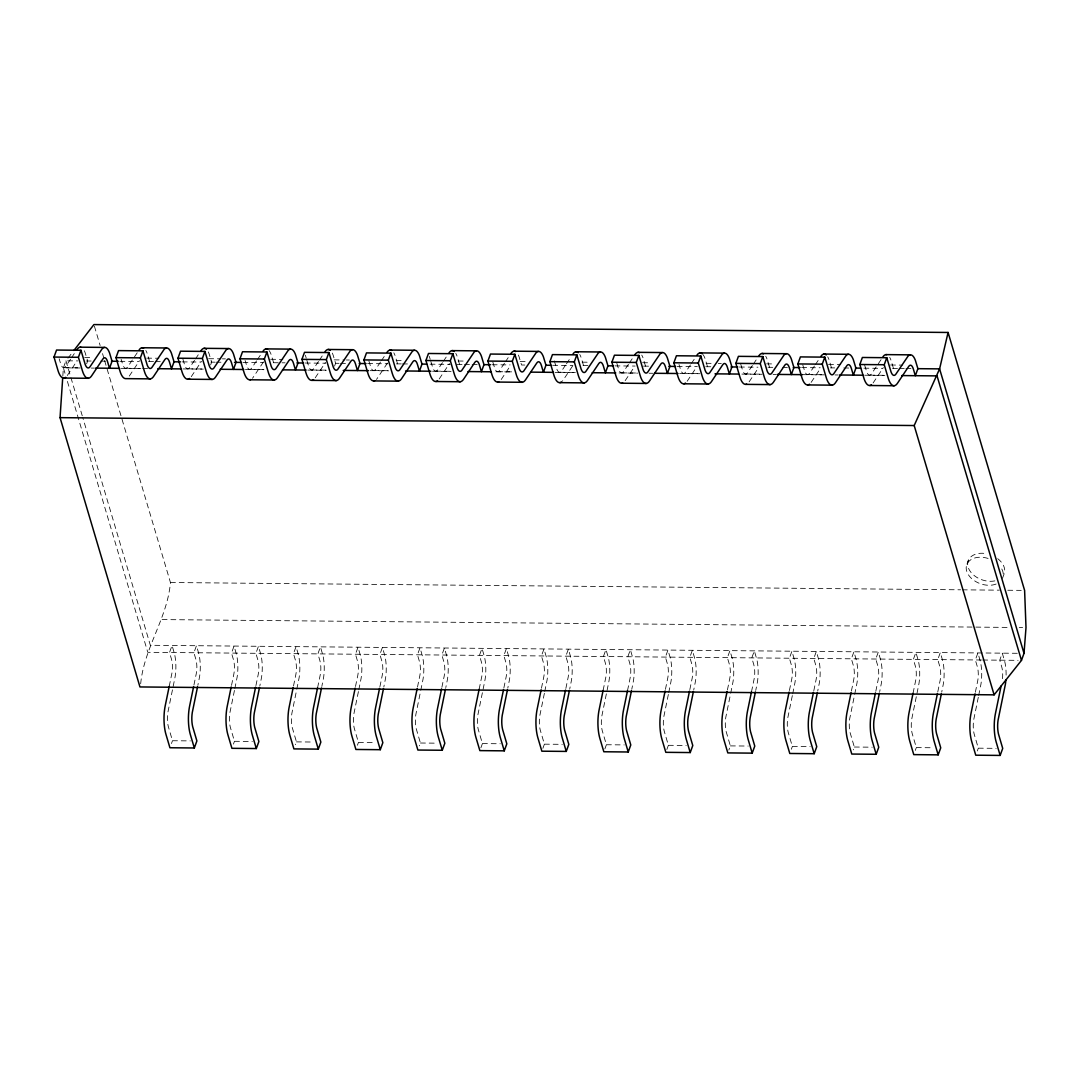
<?xml version="1.0" encoding="UTF-8"?>
<svg xmlns="http://www.w3.org/2000/svg" width="1080" height="1080" viewBox="0 0 1080 1080"><rect width="100%" height="100%" fill="white"/><g stroke="black" fill="none" stroke-linecap="round" stroke-linejoin="round"><path stroke-width="0.75" stroke-dasharray="5 3.75" d="M62.816 376.124L63.383 367.821L65.934 360.801L77.733 360.909M169.209 686.394L171.855 673.542A12.056 3.969 -89.5 0 0 171.477 659.138L169.506 652.509L172.058 645.476L174.528 653.954A22.41 7.385 -89.5 0 1 175.122 676.742L172.787 688.257M172.463 689.864L167.886 712.314A13.77 4.536 -89.5 0 0 168.251 726.314L172.476 740.732L171.464 743.539M193.941 685.017L196.25 673.772A12.056 3.969 -89.5 0 0 195.885 659.367L193.914 652.725L196.466 645.705L198.936 654.183A22.41 7.385 -89.5 0 1 199.53 676.971L197.856 685.274M231.525 685.368L233.834 674.109A12.056 3.969 -89.5 0 0 233.469 659.718L231.498 653.076L234.05 646.056L236.52 654.534A22.41 7.385 -89.5 0 1 237.101 677.308L234.779 688.838M234.454 690.444L229.865 712.881A13.77 4.536 -89.5 0 0 230.229 726.88L234.468 741.299L233.442 744.107M255.933 685.584L258.242 674.339A12.056 3.969 -89.5 0 0 257.863 659.948L255.893 653.306L258.457 646.286L260.915 654.75A22.41 7.385 -89.5 0 1 261.509 677.538L259.848 685.841M293.517 685.935L295.826 674.69A12.056 3.969 -89.5 0 0 295.447 660.285L293.476 653.657L296.041 646.623L298.499 655.101A22.41 7.385 -89.5 0 1 299.093 677.889L291.857 713.462A13.77 4.536 -89.5 0 0 292.221 727.448L296.46 741.879L295.434 744.687M317.588 687.771L320.234 674.906A12.056 3.969 -89.5 0 0 319.856 660.514L317.885 653.873L320.436 646.852L322.906 655.331A22.41 7.385 -89.5 0 1 323.5 678.105L321.827 686.421M355.495 686.502L357.818 675.257A12.056 3.969 -89.5 0 0 357.44 660.865L355.469 654.224L358.02 647.204L360.49 655.682A22.41 7.385 -89.5 0 1 361.085 678.456L358.749 689.985M358.425 691.591L353.849 714.029A13.77 4.536 -89.5 0 0 354.2 728.028L358.439 742.446L357.426 745.254M379.904 686.732L382.212 675.486A12.056 3.969 -89.5 0 0 381.848 661.082L379.877 654.453L382.428 647.42L384.899 655.898A22.41 7.385 -89.5 0 1 385.479 678.686L383.819 686.988M417.488 687.082L419.796 675.837A12.056 3.969 -89.5 0 0 419.418 661.433L417.461 654.79L420.012 647.77L422.469 656.249A22.41 7.385 -89.5 0 1 423.063 679.037L415.827 714.609A13.77 4.536 -89.5 0 0 416.192 728.595L420.431 743.013L419.405 745.835M441.882 687.312L444.204 676.053A12.056 3.969 -89.5 0 0 443.826 661.662L441.855 655.02L444.42 648L446.877 656.478A22.41 7.385 -89.5 0 1 447.471 679.253L445.811 687.569M479.142 689.256L481.788 676.404A12.056 3.969 -89.5 0 0 481.41 662.013L479.439 655.371L482.004 648.351L484.461 656.816A22.41 7.385 -89.5 0 1 485.055 679.604L482.733 691.119M482.396 692.726L477.819 715.176A13.77 4.536 -89.5 0 0 478.183 729.176L482.423 743.593L480.884 747.805M503.874 687.879L506.196 676.634A12.056 3.969 -89.5 0 0 505.818 662.229L503.847 655.601L506.399 648.567L508.869 657.045A22.41 7.385 -89.5 0 1 509.463 679.833L507.789 688.136M541.458 688.23L543.767 676.971A12.056 3.969 -89.5 0 0 543.402 662.58L541.431 655.938L543.983 648.918L546.453 657.396A22.41 7.385 -89.5 0 1 547.047 680.171L544.712 691.7M544.388 693.306L539.798 715.743A13.77 4.536 -89.5 0 0 540.162 729.742L544.401 744.161L542.875 748.373M565.866 688.446L568.175 677.201A12.056 3.969 -89.5 0 0 567.797 662.81L565.839 656.168L568.39 649.148L570.848 657.625A22.41 7.385 -89.5 0 1 571.442 680.4L569.781 688.702M603.113 690.404L605.759 677.552A12.056 3.969 -89.5 0 0 605.381 663.147L603.41 656.519L605.975 649.485L608.432 657.963A22.41 7.385 -89.5 0 1 609.026 680.751L606.704 692.266M606.366 693.873L601.789 716.324A13.77 4.536 -89.5 0 0 602.154 730.323L606.393 744.741L604.854 748.953M627.52 690.633L630.167 677.781A12.056 3.969 -89.5 0 0 629.788 663.377L627.818 656.735L630.383 649.715L632.84 658.193A22.41 7.385 -89.5 0 1 633.433 680.981L631.773 689.283M665.429 689.378L667.75 678.119A12.056 3.969 -89.5 0 0 667.373 663.727L665.402 657.086L667.953 650.066L670.424 658.543A22.41 7.385 -89.5 0 1 671.018 681.318L668.682 692.847M668.358 694.453L663.782 716.89A13.77 4.536 -89.5 0 0 664.146 730.89L668.371 745.308L666.846 749.52M689.837 689.594L692.145 678.348A12.056 3.969 -89.5 0 0 691.78 663.957L689.81 657.315L692.361 650.295L694.832 658.76A22.41 7.385 -89.5 0 1 695.412 681.548L693.752 689.85M727.421 689.945L729.729 678.699A12.056 3.969 -89.5 0 0 729.365 664.295L727.394 657.666L729.945 650.633L732.416 659.111A22.41 7.385 -89.5 0 1 732.996 681.899L725.76 717.471A13.77 4.536 -89.5 0 0 726.125 731.457L730.364 745.889L728.825 750.101M751.491 691.78L754.137 678.915A12.056 3.969 -89.5 0 0 753.759 664.524L751.788 657.882L754.353 650.862L756.81 659.34A22.41 7.385 -89.5 0 1 757.404 682.115L755.743 690.431M789.399 690.512L791.721 679.266A12.056 3.969 -89.5 0 0 791.343 664.875L789.372 658.233L791.937 651.213L794.394 659.691A22.41 7.385 -89.5 0 1 794.988 682.466L792.666 693.995M792.328 695.601L787.752 718.038A13.77 4.536 -89.5 0 0 788.116 732.038L792.356 746.456L791.33 749.264M813.807 690.741L816.129 679.495A12.056 3.969 -89.5 0 0 815.751 665.091L813.78 658.463L816.332 651.429L818.802 659.907A22.41 7.385 -89.5 0 1 819.396 682.695L817.722 690.998M851.391 691.092L853.7 679.846A12.056 3.969 -89.5 0 0 853.335 665.442L851.364 658.8L853.916 651.78L856.386 660.258A22.41 7.385 -89.5 0 1 856.98 683.046L849.731 718.605A13.77 4.536 -89.5 0 0 850.095 732.605L854.334 747.023L853.308 749.844M875.799 691.322L878.108 680.062A12.056 3.969 -89.5 0 0 877.743 665.672L875.772 659.03L878.324 652.01L880.794 660.488A22.41 7.385 -89.5 0 1 881.375 683.262L879.714 691.578M913.046 693.265L915.692 680.413A12.056 3.969 -89.5 0 0 915.314 666.023L913.356 659.381L915.908 652.361L918.365 660.825A22.41 7.385 -89.5 0 1 918.959 683.613L916.637 695.129M916.299 696.735L911.723 719.186A13.77 4.536 -89.5 0 0 912.087 733.185L916.326 747.603L915.3 750.411M937.778 691.889L940.1 680.643A12.056 3.969 -89.5 0 0 939.722 666.239L937.751 659.61L940.316 652.577L942.773 661.055A22.41 7.385 -89.5 0 1 943.366 683.843L941.706 692.145M975.362 692.24L977.684 680.981A12.056 3.969 -89.5 0 0 977.306 666.59L975.335 659.948L977.9 652.928L980.357 661.406A22.41 7.385 -89.5 0 1 980.951 684.18L978.629 695.709M978.291 697.316L973.715 719.753A13.77 4.536 -89.5 0 0 974.079 733.752L978.304 748.17L977.292 750.978M140.67 683.802C144.059 647.838 167.306 618.516 170.451 582.512L104.45 360.045M86.63 363.812L87.656 361.004L85.131 352.674A22.41 7.385 -89.5 0 0 83.862 349.933M210.6 364.959L211.626 362.151L209.101 353.822A22.41 7.385 -89.5 0 0 207.833 351.081M334.571 366.107L335.597 363.285L333.086 354.969A22.41 7.385 -89.5 0 0 331.803 352.229M967.005 564.098L968.45 560.129M1002.456 578.421L1003.901 574.452A19.13 13.216 20 0 0 997.326 558.387M70.578 359.181L65.38 366.863A13.77 4.536 -89.5 0 1 60.845 364.338L59.144 358.763M71.51 357.791L75.236 352.202M67.27 375.53L76.599 361.584M137.214 352.782L127.359 367.43A13.77 4.536 -89.5 0 1 122.823 364.905L121.136 359.33M129.263 376.11L139.509 360.761M194.549 360.329L189.351 368.01A13.77 4.536 -89.5 0 1 184.815 365.486L181.818 355.55M195.48 358.938L199.206 353.349M191.255 376.677L201.501 361.327M256.527 360.896L251.343 368.577A13.77 4.536 -89.5 0 1 246.807 366.053L245.106 360.477M257.459 359.505L261.198 353.93M263.493 361.908L253.233 377.257A24.125 7.952 -89.5 0 1 252.45 378.284M318.519 361.476L313.322 369.144A13.77 4.536 -89.5 0 1 308.786 366.62L306.653 359.6M319.451 360.086L323.176 354.496M315.225 377.825L325.472 362.475M380.511 362.043L375.314 369.725A13.77 4.536 -89.5 0 1 370.777 367.2L368.213 358.709M381.443 360.652L385.169 355.077M387.464 363.056L377.217 378.392A24.125 7.952 -89.5 0 1 376.421 379.431M442.49 362.624L437.306 370.292A13.77 4.536 -89.5 0 1 432.756 367.767L430.637 360.733M443.421 361.22L447.147 355.644M439.195 378.972L449.442 363.623M504.482 363.19L499.284 370.872A13.77 4.536 -89.5 0 1 494.748 368.348L492.183 359.856M505.413 361.8L509.139 356.211M501.188 379.539L510.502 365.594M565.542 365.162L561.276 371.439A13.77 4.536 -89.5 0 1 556.74 368.914L554.175 360.437M566.474 363.771L571.131 356.792M572.495 366.161L563.166 380.12A24.125 7.952 -89.5 0 1 562.383 381.146M628.452 364.338L623.255 372.019A13.77 4.536 -89.5 0 1 618.719 369.495L615.735 359.559M629.384 362.948L633.11 357.358M625.158 380.687L634.473 366.741M690.444 364.905L685.246 372.587A13.77 4.536 -89.5 0 1 680.711 370.062L679.01 364.487M691.375 363.514L695.101 357.939M687.15 381.267L696.465 367.308M752.423 365.486L747.239 373.154A13.77 4.536 -89.5 0 1 742.689 370.629L740.57 363.609M753.354 364.095L757.093 358.506M749.129 381.834L758.443 367.875M814.414 366.053L809.217 373.734A13.77 4.536 -89.5 0 1 804.681 371.21L802.116 362.718M815.346 364.662L819.072 359.087M811.121 382.401L820.436 368.456M881.064 359.654L871.209 374.301A13.77 4.536 -89.5 0 1 866.673 371.776L864.54 364.743M873.099 382.982L883.359 367.632M67.932 358.209L72.927 351.743M84.686 357.575L92.313 357.642M146.664 358.142L158.868 358.25M208.656 358.709L220.86 358.83M222.386 358.844L225.437 358.87M270.648 359.289L282.852 359.397M334.152 359.87L344.831 359.978M346.356 359.991L349.407 360.018M396.144 360.45L402.246 360.504M458.136 361.017L464.225 361.071M520.115 361.598L526.217 361.651M582.106 362.164L588.208 362.219M642.56 362.718L650.187 362.799M706.077 363.312L712.179 363.366M718.281 363.42L721.332 363.447M766.543 363.865L774.171 363.933M828.522 364.446L840.726 364.554M890.514 365.013L902.718 365.121M86.157 360.99L91.219 361.031M100.669 361.125L105.543 361.166M119.88 361.3L138.416 361.476M148.527 361.557L154.521 361.625M155.277 361.625L161.028 361.679M182.25 361.881L200.786 362.043M210.897 362.138L214.88 362.178M215.96 362.192L223.02 362.245M242.933 362.435L263.156 362.624M273.267 362.718L285.066 362.826M305.303 363.015L325.526 363.204M335.597 363.285L339.012 363.326M340.484 363.339L347.436 363.406M367.673 363.582L387.896 363.771M396.32 363.852L401.382 363.906M402.462 363.906L409.806 363.974M430.043 364.163L450.265 364.351M457.002 364.419L463.752 364.473M464.454 364.487L470.489 364.541M472.176 364.554L477.239 364.595M492.143 364.743L510.125 364.905M524.812 365.04L521.559 365.013L519.035 356.683A22.41 7.385 -89.5 0 0 517.765 353.943M552.69 365.296L572.886 365.486M582.971 365.58L588.019 365.62M614.938 365.877L635.121 366.053M643.532 366.133L648.783 366.188M677.174 366.444L697.37 366.633M705.78 366.714L710.829 366.755M739.422 367.025L757.93 367.2M768.015 367.281L772.767 367.335M782.528 367.416L787.401 367.47M801.657 367.592L820.166 367.767M830.264 367.862L834.746 367.902M843.723 367.983L849.393 368.037M863.905 368.172L882.414 368.348M892.499 368.442L898.358 368.496M899.235 368.496L904.865 368.55M905.958 368.564L911.372 368.618M63.95 367.713L80.217 367.862M125.928 368.28L140.576 368.415M187.92 368.861L204.188 369.009M249.912 369.428L264.546 369.562M311.891 370.008L326.538 370.143M373.882 370.575L388.517 370.71M435.861 371.156L450.509 371.291M497.853 371.723L512.5 371.858L494.492 371.804M559.845 372.289L574.479 372.425M621.824 372.87L636.471 373.005M683.816 373.437L700.083 373.586M745.808 374.018L762.075 374.166M807.786 374.585L824.053 374.733M869.778 375.165L886.046 375.314M80.231 367.983L63.383 367.821L65.772 375.908M91.192 368.077L94.244 368.105M120.69 368.348L140.913 368.537M142.601 368.55L147.663 368.604M183.06 368.928L203.283 369.117M245.43 369.508L263.966 369.684M307.8 370.089L326.336 370.251M370.17 370.656L388.706 370.832M432.54 371.237L451.076 371.412M555.188 372.37L575.37 372.56M619.11 372.964L637.619 373.127M649.08 373.235L652.752 373.275M679.671 373.518L699.854 373.707M741.906 374.099L762.102 374.274M773.051 374.382L776.101 374.409M802.467 374.652L824.337 374.855M835.043 374.949L838.093 374.976M864.716 375.233L884.898 375.408M170.451 582.512L960.592 589.802M962.267 589.829L999.338 590.166M1007.762 590.247L1021.235 590.369M162.095 619.582L1009.125 627.413M1019.25 627.507L1022.625 627.534M1017.279 653.292L150.35 645.287L82.715 417.38M981.437 660.002L147.785 652.307L66.258 377.527M982.692 660.015L1018.089 660.352M172.476 740.732L190.377 740.894M234.468 741.299L252.369 741.461M296.46 741.879L312.728 742.028M358.439 742.446L374.706 742.595M420.431 743.013L436.698 743.175M482.423 743.593L500.31 743.755M544.401 744.161L562.302 744.336M606.393 744.741L624.281 744.903M668.371 745.308L686.273 745.47M730.364 745.889L748.264 746.051M792.356 746.456L810.243 746.617M854.334 747.023L872.235 747.198M916.326 747.603L932.593 747.752M978.304 748.17L996.206 748.346M893.484 368.442L890.96 360.126A22.41 7.385 -89.5 0 0 889.691 357.372M831.492 367.875L828.981 359.546A22.41 7.385 -89.5 0 0 827.699 356.805M769.514 367.295L766.989 358.979A22.41 7.385 -89.5 0 0 765.72 356.238M707.522 366.728L704.997 358.412A22.41 7.385 -89.5 0 0 703.026 354.618M645.53 366.161L643.019 357.831A22.41 7.385 -89.5 0 0 641.736 355.09M583.551 365.58L581.027 357.264A22.41 7.385 -89.5 0 0 579.758 354.51M459.567 364.433L457.056 356.117A22.41 7.385 -89.5 0 0 455.774 353.376M429.34 356.387L430.205 359.289M397.589 363.865L395.064 355.55A22.41 7.385 -89.5 0 0 393.795 352.796M305.37 355.239L306.234 358.142M273.618 362.718L271.094 354.402A22.41 7.385 -89.5 0 0 269.109 350.608M149.634 361.57L147.123 353.255A22.41 7.385 -89.5 0 0 145.841 350.501M94.406 326.187L100.143 345.533M102.533 353.592L103.964 358.425M65.934 360.801L82.242 415.76M994.869 580.878A19.13 13.216 20 0 1 968.112 567.121A19.13 13.216 20 0 1 986.823 553.77M996.138 584.037A19.13 13.216 20 0 1 966.505 570.483A19.13 13.216 20 0 1 990.158 559.183M1001.795 568.985A19.13 13.216 20 0 1 1003.253 575.046M1006.115 675.095A22.41 7.385 -89.5 0 0 1004.764 661.635L1002.294 653.157L999.742 660.177L1001.714 666.819A12.056 3.969 -89.5 0 1 1002.294 680.062"/><path stroke-width="1.5" d="M73.926 350.447L93.919 324.581L948.078 332.465L1024.61 590.395L1026 627.561L1024.015 653.36L1021.464 660.38L994.113 694.845L139.955 686.948L60.048 417.65L62.708 377.784M169.209 686.394L165.24 705.686A24.125 7.952 -89.5 0 0 165.983 734.481L169.925 747.752L194.333 747.981L196.884 740.948L192.645 726.529A13.77 4.536 -89.5 0 1 192.281 712.543L197.532 686.88M193.617 686.624L189.648 705.915A24.125 7.952 -89.5 0 0 190.391 734.697L194.333 747.981M231.188 686.975L227.232 706.253A24.125 7.952 -89.5 0 0 227.975 735.048L231.917 748.318L256.311 748.548L258.876 741.528L254.637 727.11A13.77 4.536 -89.5 0 1 254.273 713.111L259.51 687.447M255.596 687.191L251.626 706.482A24.125 7.952 -89.5 0 0 252.382 735.278L256.311 748.548M293.18 687.542L289.211 706.833A24.125 7.952 -89.5 0 0 289.966 735.629L293.895 748.899L318.303 749.129L320.855 742.095L316.629 727.677A13.77 4.536 -89.5 0 1 316.265 713.678L321.503 688.028M317.588 687.771L313.619 707.049A24.125 7.952 -89.5 0 0 314.361 735.845L318.303 749.129M355.171 688.122L351.202 707.4A24.125 7.952 -89.5 0 0 351.945 736.196L355.887 749.466L380.295 749.696L382.846 742.676L378.608 728.258A13.77 4.536 -89.5 0 1 378.243 714.258L383.495 688.595M379.566 688.338L375.611 707.63A24.125 7.952 -89.5 0 0 376.353 736.425L380.295 749.696M417.15 688.689L413.181 707.981A24.125 7.952 -89.5 0 0 413.937 736.763L417.879 750.047L442.274 750.263L444.839 743.242L440.6 728.825A13.77 4.536 -89.5 0 1 440.235 714.825L445.473 689.175M441.558 688.918L437.589 708.197A24.125 7.952 -89.5 0 0 438.332 736.992L442.274 750.263M479.142 689.256L475.173 708.548A24.125 7.952 -89.5 0 0 475.916 737.343L479.858 750.614L504.265 750.843L506.817 743.823L502.578 729.391A13.77 4.536 -89.5 0 1 502.227 715.405L507.465 689.742M503.55 689.486L499.581 708.777A24.125 7.952 -89.5 0 0 500.324 737.559L504.265 750.843M541.12 689.837L537.165 709.115A24.125 7.952 -89.5 0 0 537.908 737.91L541.85 751.194L566.258 751.41L568.809 744.39L564.57 729.972A13.77 4.536 -89.5 0 1 564.206 715.973L569.444 690.323M565.529 690.066L561.56 709.344A24.125 7.952 -89.5 0 0 562.316 738.139L566.258 751.41M603.113 690.404L599.144 709.695A24.125 7.952 -89.5 0 0 599.899 738.49L603.828 751.761L628.236 751.99L630.788 744.957L626.562 730.539A13.77 4.536 -89.5 0 1 626.198 716.553L631.436 690.889M627.52 690.633L623.552 709.925A24.125 7.952 -89.5 0 0 624.294 738.707L628.236 751.99M665.105 690.984L661.136 710.262A24.125 7.952 -89.5 0 0 661.878 739.058L665.82 752.328L690.228 752.558L692.779 745.538L688.54 731.12A13.77 4.536 -89.5 0 1 688.176 717.12L693.428 691.457M689.499 691.2L685.543 710.491A24.125 7.952 -89.5 0 0 686.286 739.287L690.228 752.558M727.083 691.551L723.114 710.842A24.125 7.952 -89.5 0 0 723.87 739.625L727.812 752.909L752.207 753.138L754.772 746.105L750.533 731.687A13.77 4.536 -89.5 0 1 750.168 717.687L755.406 692.037M751.491 691.78L747.522 711.059A24.125 7.952 -89.5 0 0 748.278 739.854L752.207 753.138M789.075 692.118L785.106 711.41A24.125 7.952 -89.5 0 0 785.849 740.205L789.791 753.476L814.199 753.705L816.75 746.685L812.525 732.254A13.77 4.536 -89.5 0 1 812.16 718.268L817.398 692.604M813.483 692.348L809.514 711.639A24.125 7.952 -89.5 0 0 810.257 740.435L814.199 753.705M851.067 692.699L847.098 711.976A24.125 7.952 -89.5 0 0 847.841 740.772L851.783 754.056L876.191 754.272L878.742 747.252L874.503 732.834A13.77 4.536 -89.5 0 1 874.139 718.835L879.377 693.185M875.462 692.928L871.492 712.206A24.125 7.952 -89.5 0 0 872.249 741.002L876.191 754.272M913.046 693.265L909.077 712.557A24.125 7.952 -89.5 0 0 909.833 741.352L913.761 754.623L938.169 754.852L940.734 747.833L936.495 733.401A13.77 4.536 -89.5 0 1 936.13 719.415L941.369 693.752M937.453 693.495L933.485 712.787A24.125 7.952 -89.5 0 0 934.227 741.568L938.169 754.852M975.038 693.846L971.068 713.124A24.125 7.952 -89.5 0 0 971.811 741.92L975.753 755.203L1000.161 755.42L1002.713 748.4L998.474 733.982A13.77 4.536 -89.5 0 1 998.109 719.982L1005.359 684.41A22.41 7.385 -89.5 0 0 1005.899 679.86M1001.092 686.03L995.477 713.354A24.125 7.952 -89.5 0 0 996.219 742.149L1000.161 755.42M948.078 332.465L939.6 368.874L914.193 425.534L994.113 694.845M65.664 377.339A24.125 7.952 -89.5 0 1 57.942 370.346L54 357.062L56.552 350.042L80.96 350.271L85.239 364.554A13.77 4.536 -89.5 0 0 89.789 367.079L102.155 348.8A22.41 7.385 -89.5 0 1 109.539 352.904L112.05 361.233L109.499 368.253L107.528 361.611A12.056 3.969 -89.5 0 0 102.856 359.019L91.678 375.759A24.125 7.952 -89.5 0 1 82.35 370.562L78.408 357.291L80.96 350.271M150.363 378.864L125.969 378.635A24.125 7.952 -89.5 0 1 119.921 370.913L115.992 357.642L118.544 350.608L142.952 350.838L147.231 365.135A13.77 4.536 -89.5 0 0 151.767 367.659L164.133 349.367A22.41 7.385 -89.5 0 1 171.518 353.484L174.042 361.8L171.491 368.82L169.519 362.192A12.056 3.969 -89.5 0 0 164.849 359.586L153.671 376.326A24.125 7.952 -89.5 0 1 144.328 371.142L140.387 357.858L142.952 350.838M189.635 378.473A24.125 7.952 -89.5 0 1 181.913 371.493L177.971 358.209L180.535 351.189L204.93 351.419L209.223 365.702A13.77 4.536 -89.5 0 0 213.759 368.226L226.125 349.947A22.41 7.385 -89.5 0 1 233.51 354.051L236.034 362.367L233.469 369.401L231.498 362.758A12.056 3.969 -89.5 0 0 226.841 360.167L215.649 376.906A24.125 7.952 -89.5 0 1 206.321 371.709L202.379 358.439L204.93 351.419M250.79 379.553A24.125 7.952 -89.5 0 1 243.905 372.06L239.963 358.789L242.514 351.756L266.922 351.986L271.202 366.282A13.77 4.536 -89.5 0 0 275.738 368.807L288.103 350.514A22.41 7.385 -89.5 0 1 295.502 354.618L298.013 362.948L295.461 369.968L293.49 363.326A12.056 3.969 -89.5 0 0 288.819 360.733L277.641 377.474A24.125 7.952 -89.5 0 1 268.299 372.289L264.371 359.006L266.922 351.986M313.619 379.62A24.125 7.952 -89.5 0 1 305.883 372.627L301.941 359.357L304.506 352.337L328.914 352.553L333.194 366.849A13.77 4.536 -89.5 0 0 337.73 369.374L350.096 351.081A22.41 7.385 -89.5 0 1 357.48 355.199L360.005 363.514L357.453 370.535L355.482 363.906A12.056 3.969 -89.5 0 0 350.811 361.3L339.633 378.054A24.125 7.952 -89.5 0 1 330.291 372.857L326.349 359.586L328.914 352.553M374.76 380.7A24.125 7.952 -89.5 0 1 367.875 373.207L363.933 359.924L366.485 352.904L390.893 353.133L395.172 367.43A13.77 4.536 -89.5 0 0 399.721 369.954L412.088 351.662A22.41 7.385 -89.5 0 1 419.472 355.765L421.996 364.095L419.432 371.115L417.461 364.473A12.056 3.969 -89.5 0 0 412.789 361.881L401.612 378.621A24.125 7.952 -89.5 0 1 392.283 373.424L388.341 360.153L390.893 353.133M437.589 380.768A24.125 7.952 -89.5 0 1 429.867 373.775L425.925 360.504L428.476 353.484L452.885 353.7L457.164 367.996A13.77 4.536 -89.5 0 0 461.7 370.521L474.066 352.229A22.41 7.385 -89.5 0 1 481.464 356.346L483.975 364.662L481.424 371.682L479.452 365.054A12.056 3.969 -89.5 0 0 474.782 362.448L463.604 379.202A24.125 7.952 -89.5 0 1 454.262 374.004L450.32 360.733L452.885 353.7M498.731 381.848A24.125 7.952 -89.5 0 1 491.846 374.355L487.904 361.071L490.469 354.051L514.863 354.281L519.156 368.564A13.77 4.536 -89.5 0 0 523.692 371.088L536.058 352.809A22.41 7.385 -89.5 0 1 543.442 356.913L545.967 365.229L543.402 372.263L541.445 365.62A12.056 3.969 -89.5 0 0 536.774 363.029L525.582 379.769A24.125 7.952 -89.5 0 1 516.254 374.571L512.312 361.3L514.863 354.281M561.56 381.915A24.125 7.952 -89.5 0 1 553.838 374.922L549.895 361.651L552.447 354.618L576.855 354.848L581.135 369.144A13.77 4.536 -89.5 0 0 585.684 371.669L598.05 353.376A22.41 7.385 -89.5 0 1 605.435 357.48L607.946 365.81L605.394 372.83L603.423 366.188A12.056 3.969 -89.5 0 0 598.752 363.596L587.574 380.336A24.125 7.952 -89.5 0 1 578.232 375.151L574.304 361.868L576.855 354.848M622.715 382.995A24.125 7.952 -89.5 0 1 615.816 375.489L611.888 362.219L614.439 355.199L638.847 355.414L643.127 369.711A13.77 4.536 -89.5 0 0 647.663 372.236L660.029 353.957A22.41 7.385 -89.5 0 1 667.413 358.061L669.938 366.377L667.386 373.41L665.415 366.768A12.056 3.969 -89.5 0 0 660.744 364.176L649.566 380.916A24.125 7.952 -89.5 0 1 640.224 375.719L636.282 362.448L638.847 355.414M685.53 383.062A24.125 7.952 -89.5 0 1 677.808 376.07L673.866 362.786L676.431 355.765L700.826 355.995L705.118 370.292A13.77 4.536 -89.5 0 0 709.654 372.816L722.021 354.524A22.41 7.385 -89.5 0 1 729.405 358.627L731.929 366.957L729.365 373.977L727.394 367.335A12.056 3.969 -89.5 0 0 722.736 364.743L711.545 381.483A24.125 7.952 -89.5 0 1 702.216 376.299L698.274 363.015L700.826 355.995M746.685 384.129A24.125 7.952 -89.5 0 1 739.8 376.637L735.858 363.366L738.41 356.346L762.817 356.562L767.097 370.858A13.77 4.536 -89.5 0 0 771.633 373.383L783.999 355.09A22.41 7.385 -89.5 0 1 791.397 359.208L793.908 367.524L791.357 374.544L789.386 367.916A12.056 3.969 -89.5 0 0 784.715 365.31L773.537 382.064A24.125 7.952 -89.5 0 1 764.195 376.866L760.266 363.596L762.817 356.562M809.514 384.21A24.125 7.952 -89.5 0 1 801.779 377.217L797.837 363.933L800.402 356.913L824.81 357.143L829.089 371.439A13.77 4.536 -89.5 0 0 833.625 373.95L845.991 355.671A22.41 7.385 -89.5 0 1 853.376 359.775L855.9 368.105L853.349 375.125L851.378 368.483A12.056 3.969 -89.5 0 0 846.707 365.89L835.529 382.631A24.125 7.952 -89.5 0 1 826.187 377.433L822.245 364.163L824.81 357.143M871.492 384.777A24.125 7.952 -89.5 0 1 863.771 377.784L859.828 364.514L862.38 357.48L886.788 357.71L891.067 372.006A13.77 4.536 -89.5 0 0 895.617 374.531L907.983 356.238A22.41 7.385 -89.5 0 1 915.367 360.356L917.892 368.671L915.327 375.692L913.356 369.063A12.056 3.969 -89.5 0 0 908.685 366.457L897.507 383.211A24.125 7.952 -89.5 0 1 888.178 378.014L884.237 364.73L886.788 357.71M77.099 349.421L77.747 348.57A22.41 7.385 -89.5 0 1 80.865 347.22M139.077 349.988L139.725 349.137A22.41 7.385 -89.5 0 1 143.64 348.098M201.069 350.568L201.717 349.718A22.41 7.385 -89.5 0 1 206.388 349.232M263.061 351.135L263.709 350.285A22.41 7.385 -89.5 0 1 267.611 349.245M325.04 351.702L325.688 350.865A22.41 7.385 -89.5 0 1 330.359 350.379M387.031 352.283L387.68 351.432A22.41 7.385 -89.5 0 1 391.581 350.393M449.01 352.85L449.671 352.013A22.41 7.385 -89.5 0 1 454.343 351.526M511.002 353.43L511.65 352.58A22.41 7.385 -89.5 0 1 515.552 351.54M572.994 353.997L573.642 353.147A22.41 7.385 -89.5 0 1 578.313 352.674M634.973 354.577L635.62 353.727A22.41 7.385 -89.5 0 1 639.536 352.688M696.965 355.144L697.613 354.294A22.41 7.385 -89.5 0 1 702.284 353.808M758.957 355.712L759.605 354.875A22.41 7.385 -89.5 0 1 763.506 353.835M820.935 356.292L821.583 355.442A22.41 7.385 -89.5 0 1 826.254 354.956M882.927 356.859L883.575 356.022A22.41 7.385 -89.5 0 1 886.693 354.672M80.082 347.18L104.477 347.409M142.061 347.746L166.469 347.976M204.053 348.327L228.46 348.557M266.031 348.894L290.439 349.124M328.023 349.475L352.431 349.69M390.015 350.042L414.41 350.271M451.994 350.622L476.401 350.838M513.986 351.189L538.394 351.419M575.977 351.756L600.372 351.986M637.956 352.337L662.364 352.553M699.948 352.904L724.342 353.133M761.927 353.484L786.335 353.7M823.918 354.051L848.327 354.281M885.911 354.618L910.305 354.848M54 357.062L78.408 357.291M115.992 357.642L140.387 357.858M177.971 358.209L202.379 358.439M239.963 358.789L264.371 359.006M301.941 359.357L326.349 359.586M363.933 359.924L388.341 360.153M425.925 360.504L450.32 360.733M487.904 361.071L512.312 361.3M549.895 361.651L574.304 361.868M611.888 362.219L636.282 362.448M673.866 362.786L698.274 363.015M735.858 363.366L760.266 363.596M797.837 363.933L822.245 364.163M859.828 364.514L884.237 364.73M111.443 361.22L118.193 361.287M173.812 361.8L180.562 361.854M234.495 362.354L241.245 362.421M296.865 362.934L303.615 363.002M359.235 363.514L365.985 363.569M421.605 364.082L426.668 364.136M483.975 364.662L490.509 364.73M545.967 365.229L551.016 365.283M608.202 365.81L613.251 365.863M668.763 366.363L675.5 366.431M731.012 366.944L737.735 367.011M793.247 367.524L799.983 367.578M855.495 368.091L860.544 368.145M917.73 368.671L939.6 368.874L1024.015 653.36M95.405 368.118L119.003 368.334M157.775 368.699L181.373 368.914M220.144 369.279L243.743 369.495M282.515 369.846L306.113 370.062M343.197 370.413L368.483 370.643M405.567 370.98L430.853 371.223M467.937 371.561L491.225 371.776M531.212 372.141L553.5 372.357M592.191 372.708L615.749 372.924M654.44 373.288L677.984 373.505M715 373.842L738.545 374.058M777.236 374.423L802.467 374.652M839.484 374.99L863.028 375.206M901.719 375.57L937.049 375.894L1021.464 660.38M63.977 378.068L88.385 378.284M187.947 379.202L212.355 379.431M249.939 379.782L274.347 379.998M311.931 380.349L336.326 380.579M373.91 380.93L398.318 381.146M435.901 381.496L460.296 381.726M497.88 382.064L522.288 382.293M559.872 382.644L584.28 382.874M621.864 383.211L646.259 383.44M683.843 383.792L708.25 384.007M745.835 384.358L770.242 384.588M807.813 384.939L832.221 385.155M869.805 385.506L894.213 385.736M60.048 417.65L914.193 425.534"/></g></svg>
